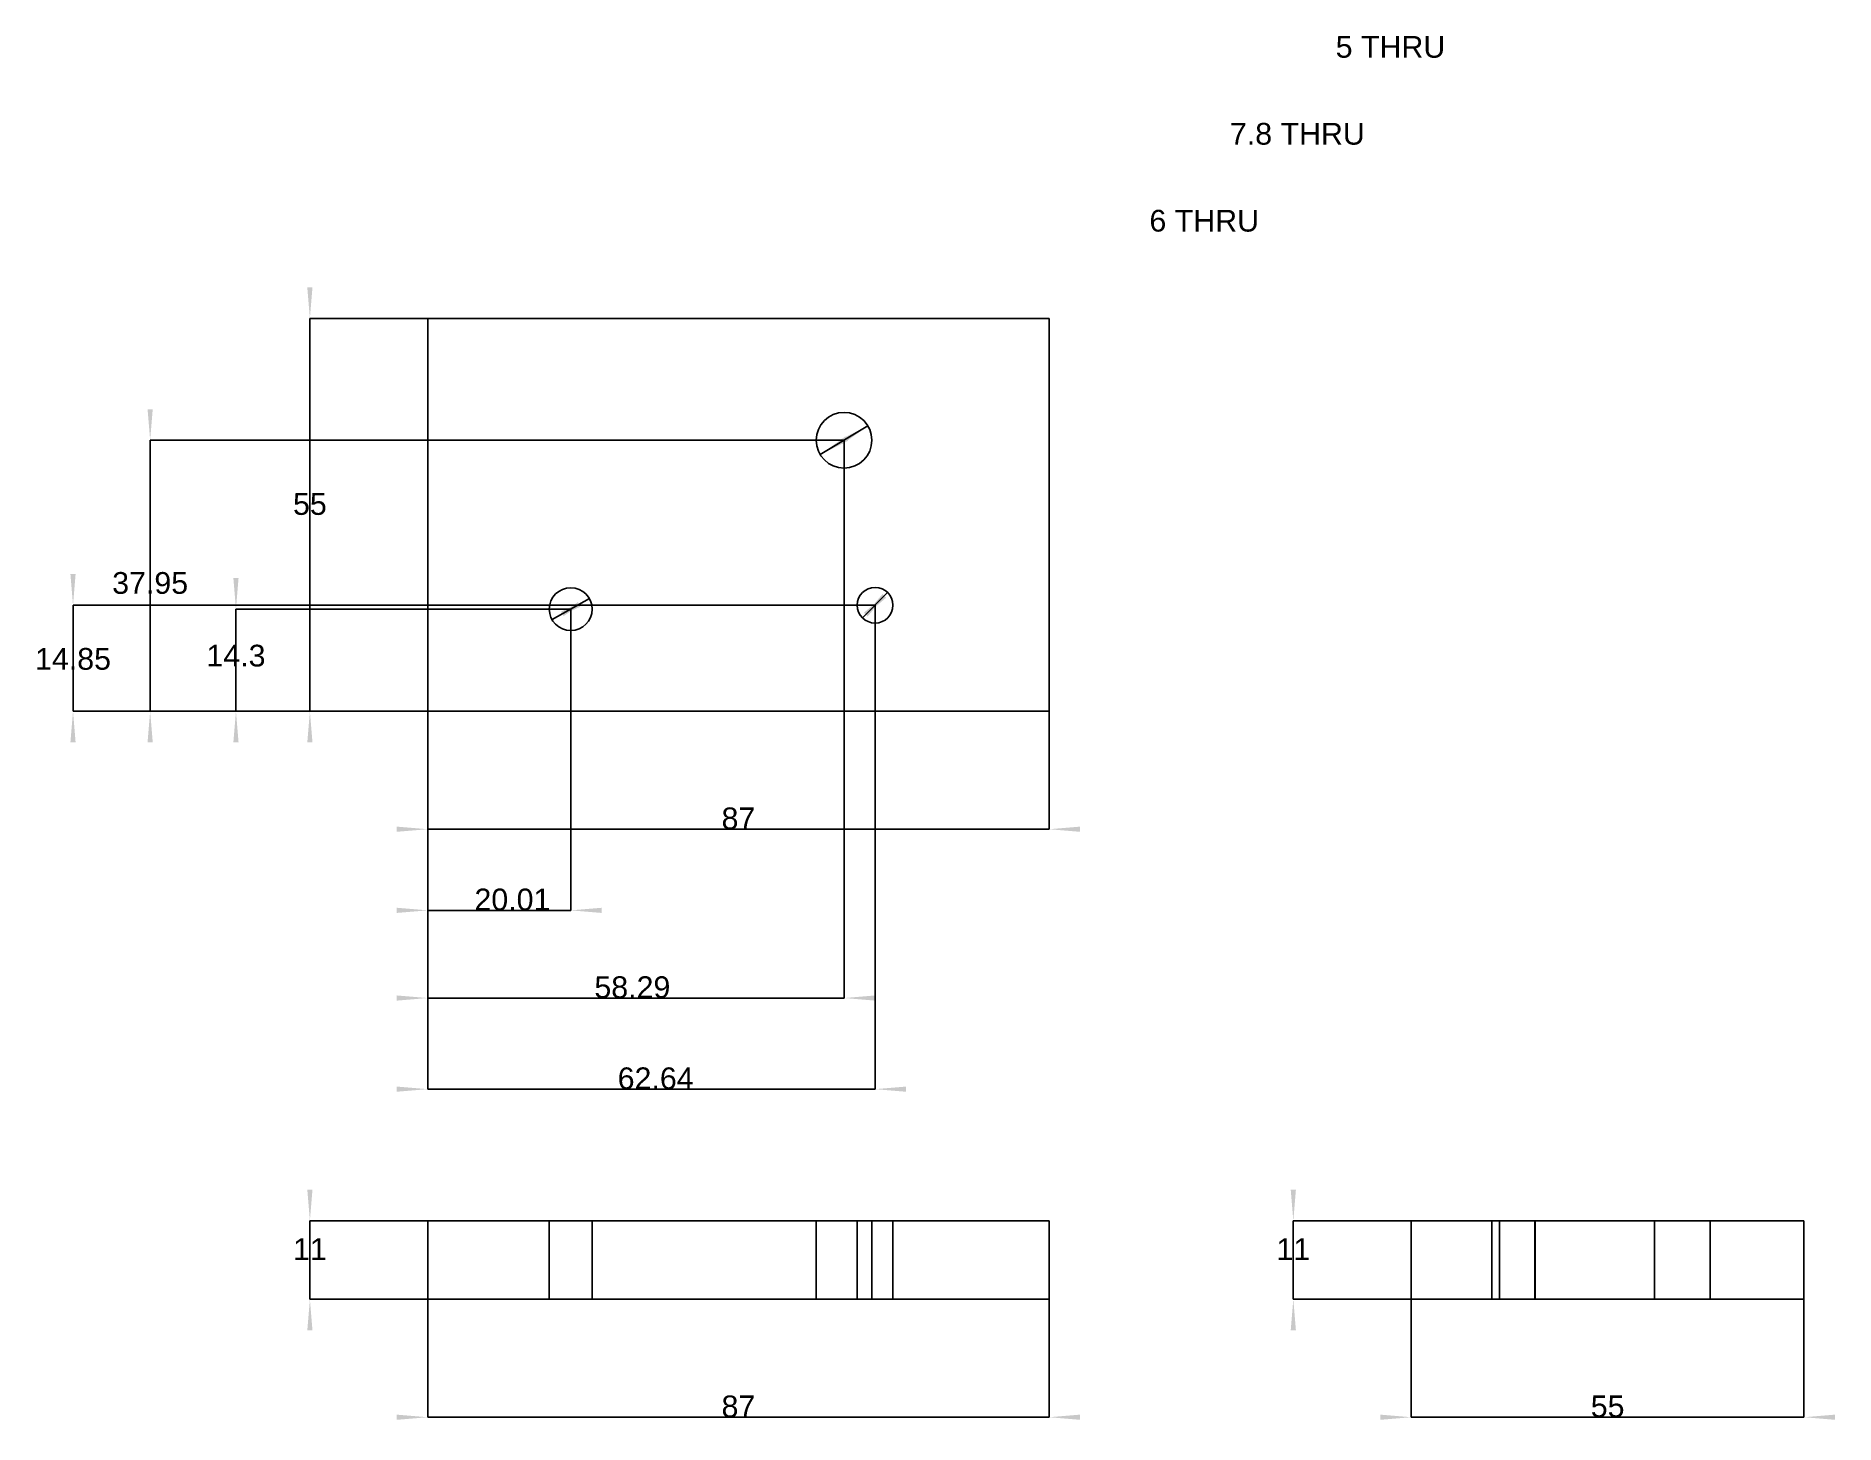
# Model space of a CAD drawing. Header units: millimetres. Extents: x 67 to 357, y 59 to 282.
import ezdxf
from ezdxf.enums import TextEntityAlignment as Align

# ---------------------------------------------------------------- set-up
doc = ezdxf.new("R2010")
doc.units = ezdxf.units.MM
doc.layers.get('0').update_dxf_attribs({"linetype": 'CONTINUOUS'})
for name, color, linetype in [('D', 7, 'CONTINUOUS'), ('D001', 7, 'CONTINUOUS'), ('D002', 7, 'CONTINUOUS'), ('D003', 7, 'CONTINUOUS'), ('D004', 7, 'CONTINUOUS'), ('D005', 7, 'CONTINUOUS'), ('D006', 7, 'CONTINUOUS'), ('D007', 7, 'CONTINUOUS'), ('D008', 7, 'CONTINUOUS'), ('D009', 7, 'CONTINUOUS'), ('D010', 7, 'CONTINUOUS'), ('D011', 7, 'CONTINUOUS'), ('D012', 7, 'CONTINUOUS'), ('D013', 7, 'CONTINUOUS'), ('D014', 7, 'CONTINUOUS'), ('Front', 7, 'CONTINUOUS'), ('Right', 7, 'CONTINUOUS'), ('Top', 7, 'CONTINUOUS')]:
    doc.layers.add(name, color=color, linetype=linetype)
doc.styles.get("Standard").update_dxf_attribs({"font": 'arial.ttf'})
doc.dimstyles.get("Standard").update_dxf_attribs({"dimscale": 0, "dimtxt": 2.5, "dimasz": 2.5, "dimexe": 1.25, "dimexo": 0.625, "dimtad": 1, "dimtxsty": 'STANDARD', "dimcen": 2.5, "dimazin": 3, "dimtfac": 1, "dimtmove": 0, "dimatfit": 3})

# ---------------------------------------------------------------- blocks, each defined once
blk = doc.blocks.new('*D')
at = {"color": 0}
for points in [[(124.975, 59.2583), (124.975, 60.0917), (129.975, 59.675)], [(235.025, 59.2583), (235.025, 60.0917), (230.025, 59.675)]]:
    blk.add_solid(points, dxfattribs=at)
at = {"layer": 'D'}
for p, q in [((129.975, 78.675), (129.975, 59.675)), ((230.025, 78.675), (230.025, 59.675)), ((129.975, 59.675), (230.025, 59.675))]:
    blk.add_line(p, q, dxfattribs=at)
blk.add_text('87', height=3.5, dxfattribs=at).set_placement((180, 59.675), align=Align.CENTER)
blk = doc.blocks.new('*D001')
at = {"color": 0}
for points in [[(110.558, 96.325), (111.392, 96.325), (110.975, 91.325)], [(110.558, 73.675), (111.392, 73.675), (110.975, 78.675)]]:
    blk.add_solid(points, dxfattribs=at)
at = {"layer": 'D001'}
for p, q in [((129.975, 91.325), (110.975, 91.325)), ((110.975, 78.675), (110.975, 91.325)), ((129.975, 78.675), (110.975, 78.675))]:
    blk.add_line(p, q, dxfattribs=at)
blk.add_text('11', height=3.5, dxfattribs=at).set_placement((110.975, 85), align=Align.CENTER)
blk = doc.blocks.new('*D002')
at = {"color": 0}
for points in [[(124.975, 153.958), (124.975, 154.792), (129.975, 154.375)], [(235.025, 153.958), (235.025, 154.792), (230.025, 154.375)]]:
    blk.add_solid(points, dxfattribs=at)
at = {"layer": 'D002'}
for p, q in [((129.975, 173.375), (129.975, 154.375)), ((230.025, 173.375), (230.025, 154.375)), ((129.975, 154.375), (230.025, 154.375))]:
    blk.add_line(p, q, dxfattribs=at)
blk.add_text('87', height=3.5, dxfattribs=at).set_placement((180, 154.375), align=Align.CENTER)
blk = doc.blocks.new('*D003')
at = {"color": 0}
for points in [[(110.558, 241.625), (111.392, 241.625), (110.975, 236.625)], [(110.558, 168.375), (111.392, 168.375), (110.975, 173.375)]]:
    blk.add_solid(points, dxfattribs=at)
at = {"layer": 'D003'}
for p, q in [((129.975, 236.625), (110.975, 236.625)), ((110.975, 173.375), (110.975, 236.625)), ((129.975, 173.375), (110.975, 173.375))]:
    blk.add_line(p, q, dxfattribs=at)
blk.add_text('55', height=3.5, dxfattribs=at).set_placement((110.975, 205), align=Align.CENTER)
blk = doc.blocks.new('*D004')
at = {"color": 0}
for points in [[(283.375, 59.2583), (283.375, 60.0917), (288.375, 59.675)], [(356.625, 59.2583), (356.625, 60.0917), (351.625, 59.675)]]:
    blk.add_solid(points, dxfattribs=at)
at = {"layer": 'D004'}
for p, q in [((288.375, 78.675), (288.375, 59.675)), ((351.625, 78.675), (351.625, 59.675)), ((288.375, 59.675), (351.625, 59.675))]:
    blk.add_line(p, q, dxfattribs=at)
blk.add_text('55', height=3.5, dxfattribs=at).set_placement((320, 59.675), align=Align.CENTER)
blk = doc.blocks.new('*D005')
at = {"color": 0}
for points in [[(268.958, 96.325), (269.792, 96.325), (269.375, 91.325)], [(268.958, 73.675), (269.792, 73.675), (269.375, 78.675)]]:
    blk.add_solid(points, dxfattribs=at)
at = {"layer": 'D005'}
for p, q in [((288.375, 91.325), (269.375, 91.325)), ((269.375, 78.675), (269.375, 91.325)), ((288.375, 78.675), (269.375, 78.675))]:
    blk.add_line(p, q, dxfattribs=at)
blk.add_text('11', height=3.5, dxfattribs=at).set_placement((269.375, 85), align=Align.CENTER)
blk = doc.blocks.new('*D006')
at = {"color": 0}
for points in [[(124.975, 140.89), (124.975, 141.724), (129.975, 141.307)], [(157.987, 140.89), (157.987, 141.724), (152.987, 141.307)]]:
    blk.add_solid(points, dxfattribs=at)
at = {"layer": 'D006'}
for p, q in [((152.987, 189.82), (152.987, 141.307)), ((129.975, 173.375), (129.975, 141.307)), ((129.975, 141.307), (152.987, 141.307))]:
    blk.add_line(p, q, dxfattribs=at)
blk.add_text('20.01', height=3.5, dxfattribs=at).set_placement((143.598, 141.307), align=Align.CENTER)
blk = doc.blocks.new('*D007')
at = {"color": 0}
for points in [[(98.6512, 194.82), (99.4845, 194.82), (99.0678, 189.82)], [(98.6512, 168.375), (99.4845, 168.375), (99.0678, 173.375)]]:
    blk.add_solid(points, dxfattribs=at)
at = {"layer": 'D007'}
for p, q in [((152.987, 189.82), (99.0678, 189.82)), ((99.0678, 173.375), (99.0678, 189.82)), ((129.975, 173.375), (99.0678, 173.375))]:
    blk.add_line(p, q, dxfattribs=at)
blk.add_text('14.3', height=3.5, dxfattribs=at).set_placement((99.0678, 180.582), align=Align.CENTER)
blk = doc.blocks.new('*D008')
at = {"color": 0}
for points in [[(151.839, 188.697), (151.431, 189.424), (155.994, 191.51)], [(154.542, 190.216), (154.134, 190.943), (149.979, 188.13)]]:
    blk.add_solid(points, dxfattribs=at)
at = {"layer": 'D008'}
blk.add_line((155.994, 191.51), (149.979, 188.13), dxfattribs=at)
blk.add_text('6 THRU', height=3.5, dxfattribs=at).set_placement((255.025, 250.625), align=Align.CENTER)
blk = doc.blocks.new('*D009')
at = {"color": 0}
for points in [[(124.975, 126.768), (124.975, 127.601), (129.975, 127.185)], [(202.008, 126.768), (202.008, 127.601), (197.008, 127.185)]]:
    blk.add_solid(points, dxfattribs=at)
at = {"layer": 'D009'}
for p, q in [((197.008, 217.017), (197.008, 127.185)), ((129.975, 173.375), (129.975, 127.185)), ((129.975, 127.185), (197.008, 127.185))]:
    blk.add_line(p, q, dxfattribs=at)
blk.add_text('58.29', height=3.5, dxfattribs=at).set_placement((162.917, 127.185), align=Align.CENTER)
blk = doc.blocks.new('*D010')
at = {"color": 0}
for points in [[(84.8303, 222.017), (85.6636, 222.017), (85.247, 217.017)], [(84.8303, 168.375), (85.6636, 168.375), (85.247, 173.375)]]:
    blk.add_solid(points, dxfattribs=at)
at = {"layer": 'D010'}
for p, q in [((197.008, 217.017), (85.247, 217.017)), ((85.247, 173.375), (85.247, 217.017)), ((129.975, 173.375), (85.247, 173.375))]:
    blk.add_line(p, q, dxfattribs=at)
blk.add_text('37.95', height=3.5, dxfattribs=at).set_placement((85.247, 192.285), align=Align.CENTER)
blk = doc.blocks.new('*D011')
at = {"color": 0}
for points in [[(197.665, 216.927), (197.234, 217.64), (193.169, 214.7)], [(196.783, 216.395), (196.352, 217.108), (200.848, 219.335)]]:
    blk.add_solid(points, dxfattribs=at)
at = {"layer": 'D011'}
blk.add_line((200.848, 219.335), (193.169, 214.7), dxfattribs=at)
blk.add_text('7.8 THRU', height=3.5, dxfattribs=at).set_placement((270.025, 264.625), align=Align.CENTER)
blk = doc.blocks.new('*D012')
at = {"color": 0}
for points in [[(124.975, 112.093), (124.975, 112.927), (129.975, 112.51)], [(207.011, 112.093), (207.011, 112.927), (202.011, 112.51)]]:
    blk.add_solid(points, dxfattribs=at)
at = {"layer": 'D012'}
for p, q in [((202.011, 190.452), (202.011, 112.51)), ((129.975, 173.375), (129.975, 112.51)), ((129.975, 112.51), (202.011, 112.51))]:
    blk.add_line(p, q, dxfattribs=at)
blk.add_text('62.64', height=3.5, dxfattribs=at).set_placement((166.667, 112.51), align=Align.CENTER)
blk = doc.blocks.new('*D013')
at = {"color": 0}
for points in [[(72.405, 195.452), (73.2383, 195.452), (72.8216, 190.452)], [(72.405, 168.375), (73.2383, 168.375), (72.8216, 173.375)]]:
    blk.add_solid(points, dxfattribs=at)
at = {"layer": 'D013'}
for p, q in [((202.011, 190.452), (72.8216, 190.452)), ((72.8216, 173.375), (72.8216, 190.452)), ((129.975, 173.375), (72.8216, 173.375))]:
    blk.add_line(p, q, dxfattribs=at)
blk.add_text('14.85', height=3.5, dxfattribs=at).set_placement((72.8216, 180.06), align=Align.CENTER)
blk = doc.blocks.new('*D014')
at = {"color": 0}
for points in [[(203.802, 191.67), (203.21, 192.256), (199.989, 188.409)], [(200.812, 188.649), (200.22, 189.235), (204.033, 192.496)]]:
    blk.add_solid(points, dxfattribs=at)
at = {"layer": 'D014'}
blk.add_line((204.033, 192.496), (199.989, 188.409), dxfattribs=at)
blk.add_text('5 THRU', height=3.5, dxfattribs=at).set_placement((285.025, 278.625), align=Align.CENTER)

msp = doc.modelspace()

# ---------------------------------------------------------------- linework, layer by layer
at = {"layer": 'Front'}
for p, q in [((129.975, 78.675), (129.975, 91.325)), ((129.975, 91.325), (230.025, 91.325)), ((129.975, 78.675), (129.975, 91.325)), ((129.975, 91.325), (230.025, 91.325)), ((149.536, 78.675), (149.536, 91.325)), ((156.436, 78.675), (156.436, 91.325)), ((192.524, 78.675), (192.524, 91.325)), ((199.136, 78.675), (199.136, 91.325)), ((201.494, 78.675), (201.494, 91.325)), ((204.886, 78.675), (204.886, 91.325)), ((230.025, 78.675), (230.025, 91.325)), ((230.025, 78.675), (230.025, 91.325)), ((129.975, 78.675), (230.025, 78.675)), ((129.975, 78.675), (230.025, 78.675))]:
    msp.add_line(p, q, dxfattribs=at)
for points in [[(156.436, 91.325), (156.35, 91.325), (156.095, 91.325), (155.684, 91.325), (155.138, 91.325), (154.483, 91.325), (153.754, 91.325), (152.987, 91.325), (152.219, 91.325), (151.49, 91.325), (150.835, 91.325), (150.289, 91.325), (149.878, 91.325), (149.623, 91.325), (149.536, 91.325)], [(149.536, 91.325), (149.623, 91.325), (149.878, 91.325), (150.289, 91.325), (150.835, 91.325), (151.49, 91.325), (152.219, 91.325), (152.987, 91.325), (153.754, 91.325), (154.483, 91.325), (155.138, 91.325), (155.684, 91.325), (156.095, 91.325), (156.35, 91.325), (156.436, 91.325)], [(201.494, 91.325), (201.381, 91.325), (201.049, 91.325), (200.515, 91.325), (199.805, 91.325), (198.954, 91.325), (198.007, 91.325), (197.008, 91.325), (196.01, 91.325), (195.063, 91.325), (194.212, 91.325), (193.502, 91.325), (192.968, 91.325), (192.636, 91.325), (192.524, 91.325)], [(192.524, 91.325), (192.636, 91.325), (192.968, 91.325), (193.502, 91.325), (194.212, 91.325), (195.063, 91.325), (196.01, 91.325), (197.008, 91.325), (198.007, 91.325), (198.954, 91.325), (199.805, 91.325), (200.515, 91.325), (201.049, 91.325), (201.381, 91.325), (201.494, 91.325)], [(204.886, 91.325), (204.814, 91.325), (204.601, 91.325), (204.259, 91.325), (203.804, 91.325), (203.258, 91.325), (202.651, 91.325), (202.011, 91.325), (201.371, 91.325), (200.764, 91.325), (200.218, 91.325), (199.763, 91.325), (199.421, 91.325), (199.208, 91.325), (199.136, 91.325)], [(199.136, 91.325), (199.208, 91.325), (199.421, 91.325), (199.763, 91.325), (200.218, 91.325), (200.764, 91.325), (201.371, 91.325), (202.011, 91.325), (202.651, 91.325), (203.258, 91.325), (203.804, 91.325), (204.259, 91.325), (204.601, 91.325), (204.814, 91.325), (204.886, 91.325)], [(156.436, 78.675), (156.35, 78.675), (156.095, 78.675), (155.684, 78.675), (155.138, 78.675), (154.483, 78.675), (153.754, 78.675), (152.987, 78.675), (152.219, 78.675), (151.49, 78.675), (150.835, 78.675), (150.289, 78.675), (149.878, 78.675), (149.623, 78.675), (149.536, 78.675)], [(149.536, 78.675), (149.623, 78.675), (149.878, 78.675), (150.289, 78.675), (150.835, 78.675), (151.49, 78.675), (152.219, 78.675), (152.987, 78.675), (153.754, 78.675), (154.483, 78.675), (155.138, 78.675), (155.684, 78.675), (156.095, 78.675), (156.35, 78.675), (156.436, 78.675)], [(201.494, 78.675), (201.381, 78.675), (201.049, 78.675), (200.515, 78.675), (199.805, 78.675), (198.954, 78.675), (198.007, 78.675), (197.008, 78.675), (196.01, 78.675), (195.063, 78.675), (194.212, 78.675), (193.502, 78.675), (192.968, 78.675), (192.636, 78.675), (192.524, 78.675)], [(192.524, 78.675), (192.636, 78.675), (192.968, 78.675), (193.502, 78.675), (194.212, 78.675), (195.063, 78.675), (196.01, 78.675), (197.008, 78.675), (198.007, 78.675), (198.954, 78.675), (199.805, 78.675), (200.515, 78.675), (201.049, 78.675), (201.381, 78.675), (201.494, 78.675)], [(204.886, 78.675), (204.814, 78.675), (204.601, 78.675), (204.259, 78.675), (203.804, 78.675), (203.258, 78.675), (202.651, 78.675), (202.011, 78.675), (201.371, 78.675), (200.764, 78.675), (200.218, 78.675), (199.763, 78.675), (199.421, 78.675), (199.208, 78.675), (199.136, 78.675)], [(199.136, 78.675), (199.208, 78.675), (199.421, 78.675), (199.763, 78.675), (200.218, 78.675), (200.764, 78.675), (201.371, 78.675), (202.011, 78.675), (202.651, 78.675), (203.258, 78.675), (203.804, 78.675), (204.259, 78.675), (204.601, 78.675), (204.814, 78.675), (204.886, 78.675)]]:
    msp.add_open_spline(points, degree=1, dxfattribs=at)
at = {"layer": 'Right'}
for p, q in [((288.375, 78.675), (288.375, 91.325)), ((288.375, 91.325), (351.625, 91.325)), ((288.375, 78.675), (288.375, 91.325)), ((288.375, 91.325), (351.625, 91.325)), ((301.37, 78.675), (301.37, 91.325)), ((302.577, 78.675), (302.577, 91.325)), ((308.27, 78.675), (308.27, 91.325)), ((308.327, 78.675), (308.327, 91.325)), ((327.533, 78.675), (327.533, 91.325)), ((336.502, 78.675), (336.502, 91.325)), ((351.625, 78.675), (351.625, 91.325)), ((351.625, 78.675), (351.625, 91.325)), ((288.375, 78.675), (351.625, 78.675)), ((288.375, 78.675), (351.625, 78.675))]:
    msp.add_line(p, q, dxfattribs=at)
for points in [[(308.27, 91.325), (308.184, 91.325), (307.928, 91.325), (307.517, 91.325), (306.971, 91.325), (306.317, 91.325), (305.588, 91.325), (304.82, 91.325), (304.052, 91.325), (303.323, 91.325), (302.669, 91.325), (302.123, 91.325), (301.712, 91.325), (301.456, 91.325), (301.37, 91.325)], [(308.327, 91.325), (308.255, 91.325), (308.043, 91.325), (307.7, 91.325), (307.245, 91.325), (306.7, 91.325), (306.092, 91.325), (305.452, 91.325), (304.813, 91.325), (304.205, 91.325), (303.66, 91.325), (303.205, 91.325), (302.862, 91.325), (302.65, 91.325), (302.577, 91.325)], [(304.82, 91.325), (305.206, 91.325), (305.588, 91.325), (305.959, 91.325), (306.317, 91.325), (306.656, 91.325), (306.971, 91.325), (307.26, 91.325), (307.517, 91.325), (307.741, 91.325), (307.928, 91.325), (308.076, 91.325), (308.184, 91.325), (308.248, 91.325), (308.27, 91.325)], [(305.452, 91.325), (305.774, 91.325), (306.092, 91.325), (306.402, 91.325), (306.7, 91.325), (306.982, 91.325), (307.245, 91.325), (307.485, 91.325), (307.7, 91.325), (307.887, 91.325), (308.043, 91.325), (308.166, 91.325), (308.255, 91.325), (308.309, 91.325), (308.327, 91.325)], [(336.502, 91.325), (336.39, 91.325), (336.058, 91.325), (335.524, 91.325), (334.814, 91.325), (333.963, 91.325), (333.016, 91.325), (332.017, 91.325), (331.019, 91.325), (330.072, 91.325), (329.221, 91.325), (328.511, 91.325), (327.977, 91.325), (327.645, 91.325), (327.533, 91.325)], [(332.017, 91.325), (332.52, 91.325), (333.016, 91.325), (333.499, 91.325), (333.963, 91.325), (334.404, 91.325), (334.814, 91.325), (335.189, 91.325), (335.524, 91.325), (335.815, 91.325), (336.058, 91.325), (336.251, 91.325), (336.39, 91.325), (336.474, 91.325), (336.502, 91.325)], [(308.27, 78.675), (308.184, 78.675), (307.928, 78.675), (307.517, 78.675), (306.971, 78.675), (306.317, 78.675), (305.588, 78.675), (304.82, 78.675), (304.052, 78.675), (303.323, 78.675), (302.669, 78.675), (302.123, 78.675), (301.712, 78.675), (301.456, 78.675), (301.37, 78.675)], [(308.327, 78.675), (308.255, 78.675), (308.043, 78.675), (307.7, 78.675), (307.245, 78.675), (306.7, 78.675), (306.092, 78.675), (305.452, 78.675), (304.813, 78.675), (304.205, 78.675), (303.66, 78.675), (303.205, 78.675), (302.862, 78.675), (302.65, 78.675), (302.577, 78.675)], [(304.82, 78.675), (305.206, 78.675), (305.588, 78.675), (305.959, 78.675), (306.317, 78.675), (306.656, 78.675), (306.971, 78.675), (307.26, 78.675), (307.517, 78.675), (307.741, 78.675), (307.928, 78.675), (308.076, 78.675), (308.184, 78.675), (308.248, 78.675), (308.27, 78.675)], [(305.452, 78.675), (305.774, 78.675), (306.092, 78.675), (306.402, 78.675), (306.7, 78.675), (306.982, 78.675), (307.245, 78.675), (307.485, 78.675), (307.7, 78.675), (307.887, 78.675), (308.043, 78.675), (308.166, 78.675), (308.255, 78.675), (308.309, 78.675), (308.327, 78.675)], [(336.502, 78.675), (336.39, 78.675), (336.058, 78.675), (335.524, 78.675), (334.814, 78.675), (333.963, 78.675), (333.016, 78.675), (332.017, 78.675), (331.019, 78.675), (330.072, 78.675), (329.221, 78.675), (328.511, 78.675), (327.977, 78.675), (327.645, 78.675), (327.533, 78.675)], [(332.017, 78.675), (332.52, 78.675), (333.016, 78.675), (333.499, 78.675), (333.963, 78.675), (334.404, 78.675), (334.814, 78.675), (335.189, 78.675), (335.524, 78.675), (335.815, 78.675), (336.058, 78.675), (336.251, 78.675), (336.39, 78.675), (336.474, 78.675), (336.502, 78.675)]]:
    msp.add_open_spline(points, degree=1, dxfattribs=at)
for points in [[(301.37, 91.325), (301.381, 91.325), (301.392, 91.325), (301.424, 91.325), (301.456, 91.325), (301.51, 91.325), (301.564, 91.325), (301.638, 91.325), (301.712, 91.325), (301.805, 91.325), (301.899, 91.325), (302.011, 91.325), (302.123, 91.325), (302.252, 91.325), (302.38, 91.325), (302.525, 91.325), (302.669, 91.325), (302.827, 91.325), (302.984, 91.325), (303.154, 91.325), (303.323, 91.325), (303.502, 91.325), (303.681, 91.325), (303.866, 91.325), (304.052, 91.325), (304.432, 91.325), (304.82, 91.325)], [(302.577, 91.325), (302.587, 91.325), (302.596, 91.325), (302.623, 91.325), (302.65, 91.325), (302.694, 91.325), (302.739, 91.325), (302.801, 91.325), (302.862, 91.325), (302.94, 91.325), (303.018, 91.325), (303.111, 91.325), (303.205, 91.325), (303.312, 91.325), (303.42, 91.325), (303.54, 91.325), (303.66, 91.325), (303.791, 91.325), (303.923, 91.325), (304.064, 91.325), (304.205, 91.325), (304.354, 91.325), (304.503, 91.325), (304.658, 91.325), (304.813, 91.325), (305.129, 91.325), (305.452, 91.325)], [(327.533, 91.325), (327.547, 91.325), (327.561, 91.325), (327.603, 91.325), (327.645, 91.325), (327.715, 91.325), (327.784, 91.325), (327.88, 91.325), (327.977, 91.325), (328.098, 91.325), (328.22, 91.325), (328.365, 91.325), (328.511, 91.325), (328.679, 91.325), (328.846, 91.325), (329.034, 91.325), (329.221, 91.325), (329.426, 91.325), (329.631, 91.325), (329.851, 91.325), (330.072, 91.325), (330.304, 91.325), (330.536, 91.325), (330.778, 91.325), (331.019, 91.325), (331.514, 91.325), (332.017, 91.325)], [(301.37, 78.675), (301.381, 78.675), (301.392, 78.675), (301.424, 78.675), (301.456, 78.675), (301.51, 78.675), (301.564, 78.675), (301.638, 78.675), (301.712, 78.675), (301.805, 78.675), (301.899, 78.675), (302.011, 78.675), (302.123, 78.675), (302.252, 78.675), (302.38, 78.675), (302.525, 78.675), (302.669, 78.675), (302.827, 78.675), (302.984, 78.675), (303.154, 78.675), (303.323, 78.675), (303.502, 78.675), (303.681, 78.675), (303.866, 78.675), (304.052, 78.675), (304.432, 78.675), (304.82, 78.675)], [(302.577, 78.675), (302.587, 78.675), (302.596, 78.675), (302.623, 78.675), (302.65, 78.675), (302.694, 78.675), (302.739, 78.675), (302.801, 78.675), (302.862, 78.675), (302.94, 78.675), (303.018, 78.675), (303.111, 78.675), (303.205, 78.675), (303.312, 78.675), (303.42, 78.675), (303.54, 78.675), (303.66, 78.675), (303.791, 78.675), (303.923, 78.675), (304.064, 78.675), (304.205, 78.675), (304.354, 78.675), (304.503, 78.675), (304.658, 78.675), (304.813, 78.675), (305.129, 78.675), (305.452, 78.675)], [(327.533, 78.675), (327.547, 78.675), (327.561, 78.675), (327.603, 78.675), (327.645, 78.675), (327.715, 78.675), (327.784, 78.675), (327.88, 78.675), (327.977, 78.675), (328.098, 78.675), (328.22, 78.675), (328.365, 78.675), (328.511, 78.675), (328.679, 78.675), (328.846, 78.675), (329.034, 78.675), (329.221, 78.675), (329.426, 78.675), (329.631, 78.675), (329.851, 78.675), (330.072, 78.675), (330.304, 78.675), (330.536, 78.675), (330.778, 78.675), (331.019, 78.675), (331.514, 78.675), (332.017, 78.675)]]:
    msp.add_open_spline(points, degree=2, knots=[4.712389, 4.712389, 4.712389, 4.8245887, 4.8245887, 4.9367885, 4.9367885, 5.0489882, 5.0489882, 5.1611879, 5.1611879, 5.2733877, 5.2733877, 5.3855874, 5.3855874, 5.4977871, 5.4977871, 5.6099869, 5.6099869, 5.7221866, 5.7221866, 5.8343864, 5.8343864, 5.9465861, 5.9465861, 6.0587858, 6.0587858, 6.2831853, 6.2831853, 6.2831853], dxfattribs=at)
at = {"layer": 'Top'}
for p, q in [((129.975, 173.375), (129.975, 236.625)), ((129.975, 236.625), (230.025, 236.625)), ((129.975, 173.375), (129.975, 236.625)), ((129.975, 236.625), (230.025, 236.625)), ((230.025, 173.375), (230.025, 236.625)), ((230.025, 173.375), (230.025, 236.625)), ((129.975, 173.375), (230.025, 173.375)), ((129.975, 173.375), (230.025, 173.375))]:
    msp.add_line(p, q, dxfattribs=at)
for centre, radius in [((197.008, 217.018), 4.485), ((197.008, 217.018), 4.485), ((152.987, 189.82), 3.45), ((152.987, 189.82), 3.45), ((202.011, 190.452), 2.875), ((202.011, 190.452), 2.875)]:
    msp.add_circle(centre, radius, dxfattribs=at)

# ---------------------------------------------------------------- dimensions: what is measured, and where the dimension line sits
at = {"layer": 'D'}
dim = msp.add_linear_dim(base=(180, 59.675), p1=(129.975, 78.675), p2=(230.025, 78.675), text='87', dimstyle='STANDARD', dxfattribs=at)
dim.commit()
dim.dimension.update_dxf_attribs({"geometry": '*D', "text_midpoint": (180, 64.675)})
at = {"layer": 'D001'}
dim = msp.add_linear_dim(base=(110.975, 85), p1=(129.975, 78.675), p2=(129.975, 91.325), angle=90, text='11', dimstyle='STANDARD', dxfattribs=at)
dim.commit()
dim.dimension.update_dxf_attribs({"geometry": '*D001', "text_midpoint": (115.975, 85)})
at = {"layer": 'D002'}
dim = msp.add_linear_dim(base=(180, 154.375), p1=(129.975, 173.375), p2=(230.025, 173.375), text='87', dimstyle='STANDARD', dxfattribs=at)
dim.commit()
dim.dimension.update_dxf_attribs({"geometry": '*D002', "text_midpoint": (180, 159.375)})
at = {"layer": 'D003'}
dim = msp.add_linear_dim(base=(110.975, 205), p1=(129.975, 173.375), p2=(129.975, 236.625), angle=90, text='55', dimstyle='STANDARD', dxfattribs=at)
dim.commit()
dim.dimension.update_dxf_attribs({"geometry": '*D003', "text_midpoint": (115.975, 205)})
at = {"layer": 'D004'}
dim = msp.add_linear_dim(base=(320, 59.675), p1=(288.375, 78.675), p2=(351.625, 78.675), text='55', dimstyle='STANDARD', dxfattribs=at)
dim.commit()
dim.dimension.update_dxf_attribs({"geometry": '*D004', "text_midpoint": (320, 64.675)})
at = {"layer": 'D005'}
dim = msp.add_linear_dim(base=(269.375, 85), p1=(288.375, 78.675), p2=(288.375, 91.325), angle=90, text='11', dimstyle='STANDARD', dxfattribs=at)
dim.commit()
dim.dimension.update_dxf_attribs({"geometry": '*D005', "text_midpoint": (274.375, 85)})
at = {"layer": 'D006'}
dim = msp.add_linear_dim(base=(143.598, 141.307), p1=(129.975, 173.375), p2=(152.987, 189.82), text='20.01', dimstyle='STANDARD', dxfattribs=at)
dim.commit()
dim.dimension.update_dxf_attribs({"geometry": '*D006', "text_midpoint": (146.505, 145.375)})
at = {"layer": 'D007'}
dim = msp.add_linear_dim(base=(99.068, 180.582), p1=(129.975, 173.375), p2=(152.987, 189.82), angle=90, text='14.3', dimstyle='STANDARD', dxfattribs=at)
dim.commit()
dim.dimension.update_dxf_attribs({"geometry": '*D007', "text_midpoint": (101.975, 184.65)})
at = {"layer": 'D008'}
dim = msp.add_diameter_dim_2p(p1=(155.994, 191.51), p2=(149.979, 188.13), text='6 THRU', dimstyle='STANDARD', dxfattribs=at)
dim.commit()
dim.dimension.update_dxf_attribs({"geometry": '*D008', "text_midpoint": (255.025, 250.625)})
at = {"layer": 'D009'}
dim = msp.add_linear_dim(base=(162.917, 127.185), p1=(129.975, 173.375), p2=(197.008, 217.018), text='58.29', dimstyle='STANDARD', dxfattribs=at)
dim.commit()
dim.dimension.update_dxf_attribs({"geometry": '*D009', "text_midpoint": (165.645, 131.375)})
at = {"layer": 'D010'}
dim = msp.add_linear_dim(base=(85.247, 192.285), p1=(129.975, 173.375), p2=(197.008, 217.018), angle=90, text='37.95', dimstyle='STANDARD', dxfattribs=at)
dim.commit()
dim.dimension.update_dxf_attribs({"geometry": '*D010', "text_midpoint": (87.975, 196.475)})
at = {"layer": 'D011'}
dim = msp.add_diameter_dim_2p(p1=(200.848, 219.335), p2=(193.169, 214.7), text='7.8 THRU', dimstyle='STANDARD', dxfattribs=at)
dim.commit()
dim.dimension.update_dxf_attribs({"geometry": '*D011', "text_midpoint": (270.025, 264.625)})
at = {"layer": 'D012'}
dim = msp.add_linear_dim(base=(166.667, 112.51), p1=(129.975, 173.375), p2=(202.011, 190.452), text='62.64', dimstyle='STANDARD', dxfattribs=at)
dim.commit()
dim.dimension.update_dxf_attribs({"geometry": '*D012', "text_midpoint": (167.82, 117.375)})
at = {"layer": 'D013'}
dim = msp.add_linear_dim(base=(72.822, 180.06), p1=(129.975, 173.375), p2=(202.011, 190.452), angle=90, text='14.85', dimstyle='STANDARD', dxfattribs=at)
dim.commit()
dim.dimension.update_dxf_attribs({"geometry": '*D013', "text_midpoint": (73.975, 184.925)})
at = {"layer": 'D014'}
dim = msp.add_diameter_dim_2p(p1=(204.033, 192.496), p2=(199.989, 188.409), text='5 THRU', dimstyle='STANDARD', dxfattribs=at)
dim.commit()
dim.dimension.update_dxf_attribs({"geometry": '*D014', "text_midpoint": (285.025, 278.625)})

doc.saveas('drawing.dxf')
